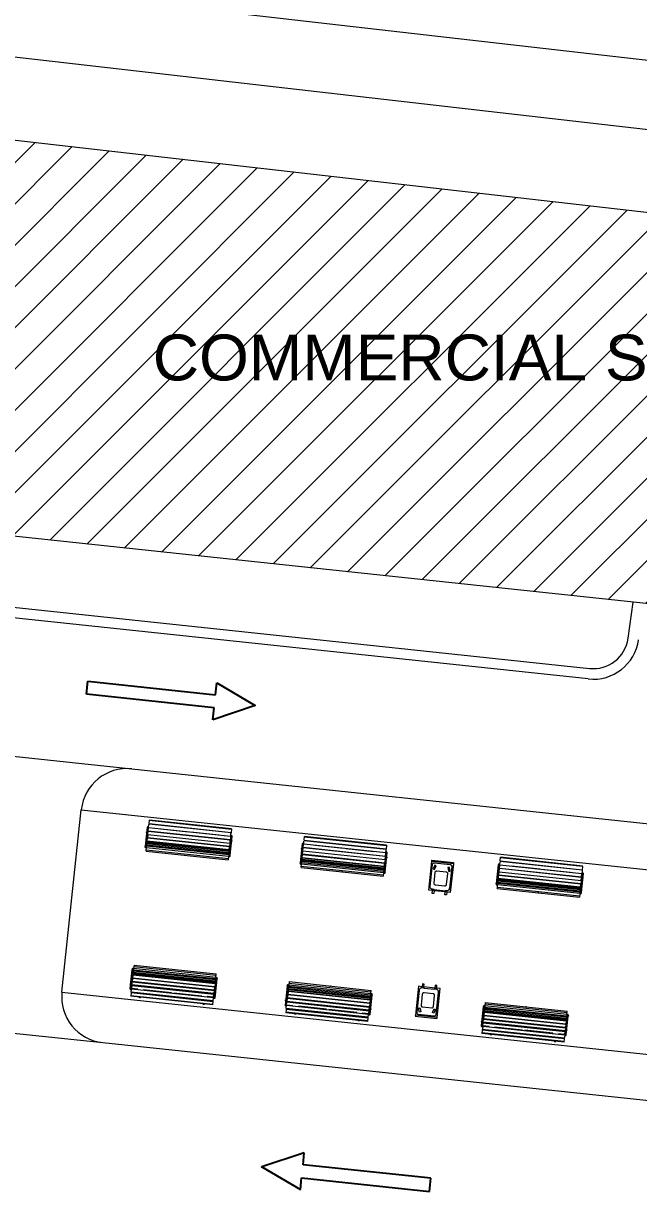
# Model space of a CAD drawing. Header units: metres. Extents: x 750 to 3116, y -341 to 1465.
# Drawn here: x 1602.45 to 1615.86, y 438.45 to 464 of the extents above; entities that cross this region are included whole.
import ezdxf

# ---------------------------------------------------------------- set-up
doc = ezdxf.new("R2010")
doc.units = ezdxf.units.M
for name, color, linetype, lineweight in [('Cycle road', 254, 'Continuous', 20), ('Door', 253, 'Continuous', 5), ('Footpath', 32, 'Continuous', 18), ('Hatch', 251, 'Continuous', 5), ('Hidden line', 251, 'Continuous', 5), ('Inverted beam', 252, 'Continuous', 5), ('street fur', 33, 'Continuous', 15), ('Vehicular Road', 253, 'Continuous', 20)]:
    doc.layers.add(name, color=color, linetype=linetype, lineweight=lineweight)
doc.layers.add('Text', color=7, linetype='Continuous')
doc.styles.get("Standard").update_dxf_attribs({"font": 'arial.ttf'})

# ---------------------------------------------------------------- blocks, each defined once
blk = doc.blocks.new('Dustbin')
at = {"layer": 'street fur'}
for p, q in [((29865500, 12208874), (29865538, 12208874)), ((29865780, 12208874), (29865817, 12208874)), ((29865817, 12208846), (29865817, 12208873)), ((29865780, 12208846), (29865817, 12208846)), ((29865482, 12208396), (29865512, 12208407)), ((29865815, 12208396), (29865846, 12208385)), ((29865425, 12208243), (29865899, 12208243))]:
    blk.add_line(p, q, dxfattribs=at)
for points in [[(29865500, 12208873), (29865500, 12208874), (29865500, 12208934), (29865538, 12208934), (29865538, 12208874), (29865538, 12208873), (29865780, 12208873), (29865780, 12208874), (29865780, 12208934), (29865817, 12208934), (29865817, 12208874), (29865817, 12208873), (29865899, 12208873), (29865899, 12208243), (29865899, 12208216), (29865425, 12208216), (29865425, 12208243), (29865425, 12208873), (29865500, 12208873), (29865500, 12208846), (29865538, 12208846)], [(29865817, 12208846), (29865825, 12208846), (29865833, 12208844), (29865840, 12208842), (29865847, 12208838), (29865853, 12208834), (29865859, 12208829), (29865864, 12208823), (29865869, 12208817), (29865872, 12208810), (29865874, 12208803), (29865876, 12208795), (29865876, 12208787), (29865876, 12208311), (29865876, 12208305), (29865875, 12208299), (29865873, 12208294), (29865871, 12208289), (29865867, 12208284), (29865864, 12208280), (29865859, 12208276), (29865855, 12208273), (29865850, 12208270), (29865844, 12208269), (29865839, 12208268), (29865833, 12208267), (29865495, 12208267), (29865489, 12208268), (29865483, 12208269), (29865477, 12208271), (29865472, 12208273), (29865467, 12208277), (29865462, 12208281), (29865458, 12208285), (29865455, 12208290), (29865452, 12208295), (29865450, 12208301), (29865449, 12208307), (29865449, 12208313), (29865449, 12208781), (29865449, 12208796), (29865449, 12208796), (29865448, 12208788), (29865449, 12208781)], [(29865449, 12208796), (29865450, 12208804), (29865453, 12208811), (29865456, 12208818), (29865461, 12208824), (29865466, 12208830), (29865472, 12208835), (29865478, 12208839), (29865485, 12208843), (29865493, 12208845), (29865500, 12208846)]]:
    blk.add_lwpolyline(points, dxfattribs=at)
for points in [[(29865538, 12208846), (29865538, 12208873), (29865780, 12208873), (29865780, 12208846)], [(29865769, 12208437), (29865765, 12208437), (29865562, 12208437), (29865558, 12208437), (29865554, 12208438), (29865550, 12208439), (29865546, 12208441), (29865543, 12208443), (29865540, 12208446), (29865537, 12208449), (29865535, 12208453), (29865533, 12208456), (29865531, 12208460), (29865531, 12208465), (29865530, 12208469), (29865530, 12208713), (29865531, 12208718), (29865531, 12208722), (29865533, 12208726), (29865535, 12208730), (29865537, 12208734), (29865540, 12208737), (29865543, 12208740), (29865547, 12208743), (29865551, 12208745), (29865555, 12208746), (29865560, 12208747), (29865564, 12208747), (29865763, 12208747), (29865768, 12208747), (29865773, 12208746), (29865777, 12208744), (29865781, 12208742), (29865785, 12208740), (29865789, 12208737), (29865792, 12208733), (29865794, 12208729), (29865796, 12208725), (29865798, 12208721), (29865799, 12208716), (29865799, 12208711), (29865799, 12208471), (29865799, 12208467), (29865798, 12208462), (29865797, 12208458), (29865795, 12208454), (29865792, 12208450), (29865789, 12208447), (29865786, 12208444), (29865782, 12208441), (29865778, 12208439), (29865774, 12208438)], [(29865507, 12208423), (29865476, 12208412), (29865482, 12208396), (29865506, 12208326), (29865537, 12208337), (29865512, 12208407)], [(29865852, 12208401), (29865821, 12208412), (29865815, 12208396), (29865790, 12208327), (29865820, 12208315), (29865846, 12208385)]]:
    blk.add_lwpolyline(points, close=True, dxfattribs=at)
blk = doc.blocks.new('arrow')
for p, q in [((0, 3687), (-403, 2800)), ((403, 2800), (0, 3687)), ((-403, 2800), (-143, 2800)), ((-143, 2800), (-143, 0)), ((143, 0), (143, 2800)), ((143, 2800), (403, 2800)), ((-143, 0), (143, 0))]:
    blk.add_line(p, q)
at = {"linetype": 'Continuous', "lineweight": 9}
for p in [(-5, 3699), (5, 3699)]:
    blk.add_line(p, (0, 3687), dxfattribs=at)

msp = doc.modelspace()

# ---------------------------------------------------------------- hatches: boundary and pattern name
at = {"layer": 'Hatch', "transparency": 33554687}
h = msp.add_hatch(dxfattribs=at)
h.set_pattern_fill('ANSI31', color=256, scale=0.2)
h.set_pattern_definition([(45, (-11491893.7876, -4445184.6138), (-0.449012806053, 0.449012806053), [])])
h.paths.add_polyline_path([(1629.315, 418.827), (1633.845, 414.678), (1630.577, 411.11), (1638.187, 404.139), (1640.084, 406.21), (1641.854, 404.589), (1643.225, 406.086), (1645.769, 403.756), (1662.268, 421.768), (1656.288, 427.246), (1654.39, 425.175), (1652.62, 426.796), (1651.249, 425.299), (1647.076, 429.122), (1640.538, 421.985), (1630.028, 431.612), (1628.13, 429.54), (1626.361, 431.161), (1624.989, 429.664), (1622.117, 432.295), (1612.311, 421.59), (1595.918, 436.606), (1576.15, 415.025), (1583.76, 408.054), (1585.658, 410.126), (1589.972, 406.174), (1597.88, 414.808), (1607.161, 406.307), (1610.43, 409.876), (1611.927, 408.505), (1613.824, 410.576), (1618.138, 406.625)])
h.paths.add_polyline_path([(1567.853, 440.609), (1551.941, 423.194), (1557.199, 418.39), (1554.724, 415.68), (1562.077, 408.962), (1575.904, 424.095), (1575.167, 424.77), (1579.726, 429.761)])
h.paths.add_polyline_path([(1567.526, 459.865), (1571.048, 456.648), (1573.489, 459.32), (1577.35, 455.792), (1579.791, 458.464), (1583.482, 455.091), (1585.924, 457.763), (1589.615, 454.39), (1593.938, 459.121), (1590.077, 462.649), (1587.635, 459.977), (1583.944, 463.35), (1581.503, 460.678), (1577.812, 464.051), (1575.37, 461.379), (1571.679, 464.752), (1568.75, 461.545), (1561.802, 467.893), (1556.419, 468.509), (1556.158, 464.553), (1556.058, 463.037), (1559.288, 460.085), (1557.487, 458.114), (1562.086, 453.911)])
h.paths.add_polyline_path([(1625.872, 458.575), (1618.575, 459.594), (1601.571, 461.537), (1600.595, 452.994), (1624.735, 450.432)])
h.paths.add_polyline_path([(1666.846, 428.346), (1658.141, 429.269), (1656.963, 427.984), (1662.944, 422.506), (1666.657, 426.56)])
h.paths.add_polyline_path([(1556.356, 467.546), (1554.091, 467.696), (1553.893, 464.702), (1556.158, 464.553)])
h.paths.add_polyline_path([(1559.797, 453.971), (1556.475, 457.006), (1554.721, 455.087), (1558.043, 452.052)])
h.paths.add_polyline_path([(1693.712, 400.277), (1690.735, 400.652), (1690.423, 398.172), (1693.399, 397.797)])
h.paths.add_polyline_path([(1689.388, 434.345), (1687.545, 436.033), (1685.518, 433.821), (1687.362, 432.132)])

# ---------------------------------------------------------------- linework, layer by layer
at = {"layer": 'Cycle road', "lineweight": 20}
msp.add_line((1614.762, 449.711), (1571.518, 454.299), dxfattribs=at)
at = {"layer": 'Cycle road'}
for p, q in [((1589.739, 452.597), (1614.786, 449.939)), ((1603.288, 442.883), (1603.71, 446.861))]:
    msp.add_line(p, q, dxfattribs=at)
at = {"layer": 'Cycle road', "linetype": 'Continuous', "lineweight": 20, "ltscale": 100}
msp.add_line((1615.63, 450.599), (1615.74, 451.387), dxfattribs=at)
at = {"layer": 'Cycle road', "lineweight": 18}
for p, q in [((1604.81, 447.75), (1631.457, 444.922)), ((1604.177, 441.783), (1630.824, 438.956))]:
    msp.add_line(p, q, dxfattribs=at)
at = {"layer": 'Cycle road', "lineweight": 20, "ltscale": 100}
for radius in [1, 0.77]:
    msp.add_arc((1614.868, 450.705), radius, 263.9431, 352.0493, dxfattribs=at)
at = {"layer": 'Cycle road'}
msp.add_arc((1604.282, 442.778), 1, 173.9431, 263.9431, dxfattribs=at)
at = {"layer": 'Door'}
msp.add_arc((1604.704, 446.755), 1, 83.9431, 173.9431, dxfattribs=at)
at = {"layer": 'Footpath'}
for p, q in [((1603.71, 446.861), (1632.346, 443.822)), ((1603.288, 442.883), (1631.924, 439.845))]:
    msp.add_line(p, q, dxfattribs=at)
at = {"layer": 'Hidden line'}
for p, q in [((1600.832, 448.172), (1604.81, 447.75)), ((1600.199, 442.205), (1604.177, 441.783))]:
    msp.add_line(p, q, dxfattribs=at)
at = {"layer": 'Inverted beam', "lineweight": 20}
msp.add_line((1624.735, 450.432), (1591.468, 453.962), dxfattribs=at)
msp.add_lwpolyline([(1600.595, 452.994), (1601.571, 461.537), (1618.575, 459.594), (1625.872, 458.575), (1624.735, 450.432)], dxfattribs=at)
at = {"layer": 'street fur'}
for p, q in [((1605.144, 446.475), (1605.101, 446.062)), ((1605.13, 446.059), (1605.174, 446.472)), ((1605.17, 446.4), (1605.176, 446.464)), ((1605.17, 446.4), (1606.959, 446.21)), ((1605.177, 446.467), (1605.176, 446.464)), ((1605.177, 446.473), (1605.184, 446.536)), ((1605.177, 446.473), (1606.967, 446.283)), ((1605.316, 446.452), (1605.177, 446.467)), ((1605.185, 446.543), (1605.184, 446.536)), ((1606.975, 446.353), (1605.185, 446.543)), ((1605.186, 446.556), (1605.187, 446.56)), ((1605.186, 446.556), (1606.976, 446.366)), ((1605.187, 446.56), (1605.194, 446.634)), ((1606.983, 446.432), (1605.193, 446.622)), ((1606.984, 446.444), (1605.194, 446.634)), ((1605.317, 446.459), (1605.316, 446.452)), ((1605.325, 446.541), (1605.324, 446.529)), ((1605.435, 446.439), (1605.436, 446.446)), ((1606.047, 446.374), (1605.435, 446.439)), ((1605.443, 446.516), (1605.445, 446.528)), ((1606.056, 446.463), (1606.055, 446.451)), ((1606.105, 446.446), (1606.106, 446.458)), ((1606.717, 446.393), (1606.716, 446.381)), ((1606.983, 446.432), (1606.977, 446.37)), ((1606.984, 446.444), (1606.983, 446.432)), ((1605.14, 446.12), (1605.142, 446.137)), ((1605.142, 446.144), (1605.144, 446.162)), ((1605.142, 446.137), (1605.142, 446.144)), ((1606.932, 445.947), (1605.142, 446.137)), ((1606.934, 445.972), (1605.144, 446.162)), ((1605.146, 446.174), (1605.145, 446.172)), ((1606.935, 445.982), (1605.145, 446.172)), ((1605.146, 446.18), (1605.152, 446.238)), ((1605.146, 446.174), (1605.146, 446.18)), ((1606.942, 446.048), (1605.152, 446.238)), ((1605.16, 446.313), (1605.153, 446.246)), ((1606.943, 446.056), (1605.153, 446.246)), ((1606.95, 446.123), (1605.16, 446.313)), ((1605.164, 446.35), (1605.161, 446.35)), ((1605.161, 446.32), (1605.162, 446.325)), ((1605.161, 446.32), (1606.951, 446.13)), ((1605.162, 446.325), (1605.168, 446.387)), ((1605.165, 446.385), (1605.168, 446.384)), ((1606.958, 446.197), (1605.168, 446.387)), ((1605.283, 446.147), (1605.285, 446.157)), ((1605.292, 446.232), (1605.292, 446.224)), ((1605.3, 446.306), (1605.3, 446.298)), ((1605.309, 446.385), (1605.307, 446.373)), ((1605.404, 446.144), (1605.403, 446.134)), ((1605.411, 446.211), (1605.412, 446.219)), ((1605.419, 446.285), (1605.42, 446.293)), ((1605.427, 446.36), (1605.428, 446.372)), ((1606.023, 446.154), (1606.023, 446.146)), ((1606.031, 446.228), (1606.03, 446.22)), ((1606.04, 446.307), (1606.038, 446.295)), ((1606.047, 446.381), (1606.047, 446.374)), ((1606.072, 446.141), (1606.073, 446.149)), ((1606.08, 446.215), (1606.081, 446.223)), ((1606.088, 446.29), (1606.089, 446.302)), ((1606.096, 446.369), (1606.097, 446.376)), ((1606.708, 446.304), (1606.096, 446.369)), ((1606.693, 446.158), (1606.692, 446.15)), ((1606.701, 446.237), (1606.7, 446.225)), ((1606.709, 446.311), (1606.708, 446.304)), ((1606.811, 446.138), (1606.812, 446.145)), ((1606.819, 446.212), (1606.82, 446.224)), ((1606.827, 446.291), (1606.828, 446.298)), ((1606.967, 446.277), (1606.827, 446.291)), ((1606.835, 446.368), (1606.837, 446.38)), ((1606.97, 446.281), (1606.926, 445.869)), ((1606.952, 446.135), (1606.951, 446.13)), ((1606.952, 446.135), (1606.957, 446.189)), ((1606.957, 446.16), (1606.954, 446.16)), ((1606.956, 445.866), (1607, 446.278)), ((1606.958, 446.195), (1606.957, 446.189)), ((1606.958, 446.197), (1606.958, 446.195)), ((1606.958, 446.195), (1606.961, 446.194)), ((1606.966, 446.274), (1606.959, 446.21)), ((1606.967, 446.277), (1606.966, 446.274)), ((1606.968, 446.287), (1606.967, 446.283)), ((1606.968, 446.287), (1606.973, 446.34)), ((1606.974, 446.346), (1606.973, 446.34)), ((1606.975, 446.353), (1606.974, 446.346)), ((1606.977, 446.37), (1606.976, 446.366)), ((1608.558, 446.115), (1608.564, 446.171)), ((1608.564, 446.171), (1608.565, 446.178)), ((1608.565, 446.185), (1608.565, 446.178)), ((1610.355, 445.995), (1608.565, 446.185)), ((1608.567, 446.202), (1608.575, 446.275)), ((1608.567, 446.197), (1608.567, 446.202)), ((1608.567, 446.197), (1610.357, 446.007)), ((1610.364, 446.073), (1608.574, 446.263)), ((1610.365, 446.085), (1608.575, 446.275)), ((1608.706, 446.182), (1608.704, 446.17)), ((1608.824, 446.157), (1608.825, 446.17)), ((1605.098, 446.056), (1605.099, 446.062)), ((1605.098, 446.056), (1605.133, 446.053)), ((1605.133, 446.059), (1605.099, 446.062)), ((1605.113, 446.031), (1605.111, 446.031)), ((1605.123, 445.957), (1605.126, 445.987)), ((1605.123, 445.957), (1606.912, 445.767)), ((1605.126, 445.987), (1605.13, 446.031)), ((1605.126, 445.987), (1606.916, 445.797)), ((1605.131, 446.037), (1605.13, 446.032)), ((1606.92, 445.842), (1605.13, 446.032)), ((1605.13, 446.031), (1605.13, 446.032)), ((1605.131, 446.037), (1605.132, 446.046)), ((1605.132, 446.046), (1605.134, 446.063)), ((1605.134, 446.063), (1605.135, 446.07)), ((1606.924, 445.873), (1605.134, 446.063)), ((1605.135, 446.07), (1605.139, 446.113)), ((1606.926, 445.898), (1605.136, 446.088)), ((1605.139, 446.113), (1605.14, 446.12)), ((1606.929, 445.923), (1605.139, 446.113)), ((1606.676, 445.999), (1606.677, 446.009)), ((1606.685, 446.084), (1606.684, 446.076)), ((1606.796, 445.997), (1606.795, 445.986)), ((1606.803, 446.063), (1606.804, 446.071)), ((1606.925, 445.88), (1606.924, 445.873)), ((1606.925, 445.88), (1606.929, 445.923)), ((1606.93, 445.93), (1606.929, 445.923)), ((1606.93, 445.93), (1606.932, 445.947)), ((1606.932, 445.954), (1606.934, 445.972)), ((1606.932, 445.954), (1606.932, 445.947)), ((1606.936, 445.984), (1606.935, 445.982)), ((1606.936, 445.99), (1606.942, 446.044)), ((1606.936, 445.99), (1606.936, 445.984)), ((1606.942, 446.048), (1606.942, 446.044)), ((1606.95, 446.118), (1606.943, 446.058)), ((1606.943, 446.058), (1606.943, 446.056)), ((1606.95, 446.123), (1606.95, 446.118)), ((1608.525, 446.116), (1608.481, 445.703)), ((1608.511, 445.7), (1608.555, 446.113)), ((1608.527, 445.821), (1608.533, 445.88)), ((1610.323, 445.69), (1608.533, 445.88)), ((1608.534, 445.89), (1608.535, 445.895)), ((1608.534, 445.89), (1608.534, 445.888)), ((1610.324, 445.698), (1608.534, 445.888)), ((1608.535, 445.895), (1608.54, 445.949)), ((1608.54, 445.949), (1608.541, 445.954)), ((1610.331, 445.764), (1608.541, 445.954)), ((1608.542, 445.966), (1608.548, 446.026)), ((1608.545, 445.991), (1608.542, 445.991)), ((1608.542, 445.962), (1608.542, 445.966)), ((1608.542, 445.962), (1610.332, 445.772)), ((1608.545, 446.026), (1608.548, 446.026)), ((1608.549, 446.029), (1608.548, 446.026)), ((1610.339, 445.839), (1608.549, 446.029)), ((1608.55, 446.041), (1608.556, 446.099)), ((1608.55, 446.041), (1610.34, 445.851)), ((1608.556, 446.099), (1608.557, 446.105)), ((1608.557, 446.108), (1608.557, 446.105)), ((1608.696, 446.093), (1608.557, 446.108)), ((1608.558, 446.115), (1610.348, 445.925)), ((1608.681, 445.947), (1608.68, 445.939)), ((1608.689, 446.026), (1608.688, 446.014)), ((1608.697, 446.1), (1608.696, 446.093)), ((1608.799, 445.927), (1608.8, 445.934)), ((1608.807, 446.001), (1608.809, 446.013)), ((1608.816, 446.08), (1608.816, 446.087)), ((1609.427, 446.016), (1608.816, 446.08)), ((1609.42, 445.949), (1609.419, 445.936)), ((1609.428, 446.022), (1609.427, 446.015)), ((1609.437, 446.105), (1609.435, 446.092)), ((1609.469, 445.931), (1609.47, 445.943)), ((1609.477, 446.01), (1609.478, 446.017)), ((1610.089, 445.945), (1609.477, 446.01)), ((1609.485, 446.087), (1609.486, 446.099)), ((1610.081, 445.878), (1610.08, 445.866)), ((1610.089, 445.952), (1610.088, 445.945)), ((1610.098, 446.034), (1610.097, 446.022)), ((1610.208, 445.933), (1610.209, 445.939)), ((1610.347, 445.918), (1610.208, 445.933)), ((1610.216, 446.009), (1610.217, 446.022)), ((1610.351, 445.923), (1610.307, 445.51)), ((1610.337, 445.507), (1610.38, 445.92)), ((1610.34, 445.856), (1610.347, 445.915)), ((1610.347, 445.918), (1610.347, 445.915)), ((1610.348, 445.928), (1610.354, 445.981)), ((1610.348, 445.928), (1610.348, 445.925)), ((1610.355, 445.995), (1610.354, 445.988)), ((1610.354, 445.988), (1610.354, 445.981)), ((1610.364, 446.073), (1610.357, 446.007)), ((1610.365, 446.085), (1610.364, 446.073)), ((1606.92, 445.841), (1606.912, 445.767)), ((1606.924, 445.873), (1606.92, 445.842)), ((1606.92, 445.842), (1606.92, 445.841)), ((1606.958, 445.865), (1606.923, 445.869)), ((1606.941, 445.861), (1606.923, 445.863)), ((1606.939, 445.837), (1606.937, 445.837)), ((1606.957, 445.859), (1606.941, 445.861)), ((1606.957, 445.859), (1606.958, 445.865)), ((1608.478, 445.698), (1608.479, 445.704)), ((1608.478, 445.698), (1608.495, 445.696)), ((1608.514, 445.7), (1608.479, 445.704)), ((1608.494, 445.672), (1608.492, 445.672)), ((1608.495, 445.696), (1608.513, 445.694)), ((1608.503, 445.598), (1608.511, 445.673)), ((1608.506, 445.629), (1610.296, 445.439)), ((1608.512, 445.678), (1608.511, 445.673)), ((1610.301, 445.483), (1608.511, 445.673)), ((1608.511, 445.673), (1608.511, 445.673)), ((1608.512, 445.687), (1608.515, 445.712)), ((1608.512, 445.678), (1608.512, 445.687)), ((1610.304, 445.515), (1608.514, 445.704)), ((1608.515, 445.712), (1608.517, 445.729)), ((1608.517, 445.729), (1608.52, 445.754)), ((1610.307, 445.539), (1608.517, 445.729)), ((1608.52, 445.761), (1608.522, 445.778)), ((1608.52, 445.754), (1608.52, 445.761)), ((1610.31, 445.565), (1608.52, 445.754)), ((1608.522, 445.778), (1608.523, 445.785)), ((1610.312, 445.588), (1608.522, 445.778)), ((1608.523, 445.785), (1608.525, 445.803)), ((1610.315, 445.613), (1608.525, 445.803)), ((1608.526, 445.815), (1608.527, 445.821)), ((1608.526, 445.815), (1608.526, 445.813)), ((1610.316, 445.623), (1608.526, 445.813)), ((1608.664, 445.788), (1608.665, 445.798)), ((1608.673, 445.873), (1608.672, 445.865)), ((1608.784, 445.786), (1608.783, 445.775)), ((1608.791, 445.852), (1608.792, 445.86)), ((1609.404, 445.795), (1609.403, 445.787)), ((1609.412, 445.869), (1609.411, 445.862)), ((1609.453, 445.782), (1609.454, 445.79)), ((1609.461, 445.856), (1609.461, 445.864)), ((1610.056, 445.64), (1610.057, 445.651)), ((1610.065, 445.725), (1610.064, 445.717)), ((1610.073, 445.799), (1610.072, 445.792)), ((1610.177, 445.638), (1610.175, 445.628)), ((1610.184, 445.704), (1610.184, 445.712)), ((1610.192, 445.779), (1610.192, 445.787)), ((1610.199, 445.854), (1610.201, 445.866)), ((1610.317, 445.631), (1610.316, 445.623)), ((1610.317, 445.631), (1610.322, 445.685)), ((1610.323, 445.69), (1610.322, 445.685)), ((1610.331, 445.764), (1610.324, 445.7)), ((1610.324, 445.7), (1610.324, 445.698)), ((1610.332, 445.776), (1610.338, 445.836)), ((1610.332, 445.776), (1610.332, 445.772)), ((1610.338, 445.801), (1610.335, 445.801)), ((1610.339, 445.839), (1610.338, 445.836)), ((1610.338, 445.836), (1610.341, 445.836)), ((1610.34, 445.856), (1610.34, 445.851)), ((1612.8, 445.662), (1612.756, 445.25)), ((1612.786, 445.247), (1612.83, 445.659)), ((1612.825, 445.587), (1612.832, 445.652)), ((1612.833, 445.654), (1612.832, 445.652)), ((1612.833, 445.661), (1612.84, 445.724)), ((1612.833, 445.661), (1614.623, 445.471)), ((1612.972, 445.639), (1612.833, 445.654)), ((1612.841, 445.731), (1612.84, 445.724)), ((1614.631, 445.541), (1612.841, 445.731)), ((1612.842, 445.743), (1612.843, 445.748)), ((1612.842, 445.743), (1614.632, 445.553)), ((1612.843, 445.748), (1612.85, 445.822)), ((1614.639, 445.619), (1612.849, 445.809)), ((1614.64, 445.632), (1612.85, 445.822)), ((1612.973, 445.646), (1612.972, 445.639)), ((1612.981, 445.729), (1612.98, 445.716)), ((1613.091, 445.627), (1613.092, 445.634)), ((1613.703, 445.562), (1613.091, 445.627)), ((1613.099, 445.703), (1613.101, 445.716)), ((1613.712, 445.651), (1613.711, 445.639)), ((1613.761, 445.633), (1613.762, 445.646)), ((1614.64, 445.632), (1614.639, 445.619)), ((1608.503, 445.598), (1610.293, 445.408)), ((1610.301, 445.483), (1610.293, 445.408)), ((1610.302, 445.497), (1610.301, 445.488)), ((1610.301, 445.488), (1610.301, 445.483)), ((1610.302, 445.497), (1610.304, 445.515)), ((1610.321, 445.503), (1610.303, 445.504)), ((1610.31, 445.565), (1610.304, 445.515)), ((1610.339, 445.507), (1610.304, 445.51)), ((1610.31, 445.571), (1610.312, 445.588)), ((1610.31, 445.571), (1610.31, 445.565)), ((1610.313, 445.596), (1610.312, 445.588)), ((1610.313, 445.596), (1610.315, 445.613)), ((1610.319, 445.479), (1610.318, 445.479)), ((1610.338, 445.501), (1610.321, 445.503)), ((1610.338, 445.501), (1610.339, 445.507)), ((1612.802, 445.367), (1612.808, 445.426)), ((1612.802, 445.361), (1612.802, 445.367)), ((1614.598, 445.236), (1612.808, 445.426)), ((1612.809, 445.436), (1612.81, 445.442)), ((1612.809, 445.436), (1612.809, 445.434)), ((1614.599, 445.244), (1612.809, 445.434)), ((1612.81, 445.442), (1612.816, 445.496)), ((1614.606, 445.31), (1612.816, 445.5)), ((1612.816, 445.496), (1612.816, 445.5)), ((1612.82, 445.537), (1612.817, 445.538)), ((1612.817, 445.508), (1612.818, 445.513)), ((1612.817, 445.508), (1614.607, 445.318)), ((1612.818, 445.513), (1612.824, 445.572)), ((1612.821, 445.572), (1612.824, 445.572)), ((1612.824, 445.575), (1612.824, 445.572)), ((1614.614, 445.385), (1612.824, 445.575)), ((1612.825, 445.587), (1614.615, 445.397)), ((1612.948, 445.419), (1612.948, 445.411)), ((1612.956, 445.493), (1612.955, 445.486)), ((1612.965, 445.572), (1612.963, 445.56)), ((1613.067, 445.399), (1613.068, 445.406)), ((1613.075, 445.473), (1613.076, 445.481)), ((1613.083, 445.548), (1613.084, 445.56)), ((1613.687, 445.416), (1613.686, 445.408)), ((1613.696, 445.495), (1613.694, 445.483)), ((1613.703, 445.569), (1613.703, 445.562)), ((1613.736, 445.403), (1613.737, 445.41)), ((1613.744, 445.477), (1613.745, 445.49)), ((1613.752, 445.556), (1613.753, 445.563)), ((1614.364, 445.492), (1613.752, 445.557)), ((1614.357, 445.425), (1614.356, 445.413)), ((1614.365, 445.498), (1614.364, 445.492)), ((1614.373, 445.581), (1614.372, 445.568)), ((1614.475, 445.4), (1614.476, 445.412)), ((1614.483, 445.479), (1614.484, 445.486)), ((1614.623, 445.464), (1614.483, 445.479)), ((1614.491, 445.556), (1614.493, 445.568)), ((1614.626, 445.469), (1614.582, 445.056)), ((1614.607, 445.323), (1614.613, 445.377)), ((1614.612, 445.053), (1614.656, 445.466)), ((1614.614, 445.382), (1614.613, 445.377)), ((1614.614, 445.385), (1614.614, 445.382)), ((1614.614, 445.382), (1614.617, 445.382)), ((1614.616, 445.402), (1614.615, 445.397)), ((1614.616, 445.402), (1614.622, 445.456)), ((1614.623, 445.464), (1614.622, 445.456)), ((1614.629, 445.527), (1614.623, 445.471)), ((1614.63, 445.534), (1614.629, 445.527)), ((1614.631, 445.541), (1614.63, 445.534)), ((1614.639, 445.619), (1614.632, 445.553)), ((1612.771, 445.248), (1612.754, 445.25)), ((1612.754, 445.244), (1612.754, 445.25)), ((1612.754, 445.244), (1612.771, 445.242)), ((1612.769, 445.218), (1612.767, 445.218)), ((1612.771, 445.248), (1612.789, 445.246)), ((1612.771, 445.242), (1612.789, 445.24)), ((1612.778, 445.144), (1612.782, 445.175)), ((1612.778, 445.144), (1614.568, 444.955)), ((1612.782, 445.175), (1612.786, 445.219)), ((1612.782, 445.175), (1614.572, 444.985)), ((1612.787, 445.225), (1612.786, 445.22)), ((1614.576, 445.03), (1612.786, 445.22)), ((1612.786, 445.219), (1612.786, 445.22)), ((1612.787, 445.225), (1612.788, 445.233)), ((1612.788, 445.233), (1612.795, 445.301)), ((1614.58, 445.061), (1612.79, 445.251)), ((1614.582, 445.085), (1612.792, 445.275)), ((1612.795, 445.301), (1612.796, 445.307)), ((1614.585, 445.111), (1612.795, 445.301)), ((1612.796, 445.307), (1612.798, 445.325)), ((1612.798, 445.332), (1612.8, 445.349)), ((1612.798, 445.325), (1612.798, 445.332)), ((1614.588, 445.135), (1612.798, 445.325)), ((1614.59, 445.159), (1612.8, 445.349)), ((1612.802, 445.361), (1612.801, 445.36)), ((1614.591, 445.17), (1612.801, 445.36)), ((1612.939, 445.334), (1612.941, 445.345)), ((1613.06, 445.332), (1613.059, 445.322)), ((1613.679, 445.342), (1613.678, 445.334)), ((1613.728, 445.328), (1613.729, 445.336)), ((1614.332, 445.187), (1614.333, 445.197)), ((1614.341, 445.271), (1614.34, 445.263)), ((1614.348, 445.346), (1614.348, 445.338)), ((1614.452, 445.184), (1614.451, 445.174)), ((1614.459, 445.251), (1614.46, 445.259)), ((1614.467, 445.325), (1614.468, 445.333)), ((1614.58, 445.068), (1614.585, 445.111)), ((1614.588, 445.135), (1614.585, 445.111)), ((1614.588, 445.142), (1614.59, 445.159)), ((1614.588, 445.142), (1614.588, 445.135)), ((1614.592, 445.177), (1614.591, 445.172)), ((1614.591, 445.172), (1614.591, 445.17)), ((1614.592, 445.177), (1614.598, 445.231)), ((1614.598, 445.236), (1614.598, 445.231)), ((1614.606, 445.306), (1614.599, 445.246)), ((1614.599, 445.246), (1614.599, 445.244)), ((1614.606, 445.31), (1614.606, 445.306)), ((1614.607, 445.323), (1614.607, 445.318)), ((1614.613, 445.347), (1614.61, 445.348)), ((1614.576, 445.029), (1614.568, 444.955)), ((1614.577, 445.035), (1614.576, 445.029)), ((1614.58, 445.061), (1614.577, 445.035)), ((1614.614, 445.053), (1614.579, 445.057)), ((1614.613, 445.047), (1614.579, 445.051)), ((1614.58, 445.068), (1614.58, 445.061)), ((1614.595, 445.025), (1614.593, 445.025)), ((1614.613, 445.047), (1614.614, 445.053)), ((1604.815, 443.372), (1604.771, 442.96)), ((1604.801, 442.957), (1604.845, 443.369)), ((1604.814, 443.379), (1604.813, 443.373)), ((1604.848, 443.369), (1604.813, 443.373)), ((1604.814, 443.379), (1604.849, 443.375)), ((1604.834, 443.401), (1604.832, 443.401)), ((1604.844, 443.332), (1604.842, 443.314)), ((1604.845, 443.34), (1604.844, 443.332)), ((1604.851, 443.396), (1604.845, 443.34)), ((1606.635, 443.15), (1604.845, 443.34)), ((1606.637, 443.175), (1604.847, 443.364)), ((1604.859, 443.471), (1604.851, 443.396)), ((1606.641, 443.206), (1604.851, 443.396)), ((1604.851, 443.396), (1604.851, 443.396)), ((1604.856, 443.44), (1606.645, 443.25)), ((1604.859, 443.471), (1606.649, 443.281)), ((1604.813, 443.04), (1604.82, 443.107)), ((1604.817, 443.078), (1604.814, 443.078)), ((1604.82, 443.107), (1606.61, 442.917)), ((1604.827, 443.174), (1604.821, 443.12)), ((1604.821, 443.12), (1604.821, 443.115)), ((1606.611, 442.925), (1604.821, 443.115)), ((1604.828, 443.179), (1604.827, 443.174)), ((1604.828, 443.179), (1604.828, 443.181)), ((1606.618, 442.991), (1604.828, 443.181)), ((1604.835, 443.248), (1604.829, 443.189)), ((1606.619, 442.999), (1604.829, 443.189)), ((1604.836, 443.254), (1604.835, 443.248)), ((1604.836, 443.254), (1604.836, 443.256)), ((1606.626, 443.066), (1604.836, 443.256)), ((1604.839, 443.283), (1604.837, 443.266)), ((1606.627, 443.076), (1604.837, 443.266)), ((1604.84, 443.291), (1604.839, 443.283)), ((1604.841, 443.308), (1604.84, 443.291)), ((1606.63, 443.101), (1604.84, 443.291)), ((1604.842, 443.314), (1604.841, 443.308)), ((1606.632, 443.125), (1604.842, 443.314)), ((1604.959, 443.092), (1604.96, 443.1)), ((1604.967, 443.167), (1604.968, 443.174)), ((1604.976, 443.251), (1604.975, 443.241)), ((1605.08, 443.087), (1605.079, 443.08)), ((1605.087, 443.162), (1605.087, 443.154)), ((1605.094, 443.228), (1605.096, 443.239)), ((1605.698, 443.089), (1605.699, 443.097)), ((1605.749, 443.092), (1605.748, 443.084)), ((1606.368, 443.104), (1606.367, 443.093)), ((1606.487, 443.081), (1606.488, 443.091)), ((1606.641, 443.178), (1606.597, 442.766)), ((1606.627, 442.762), (1606.671, 443.175)), ((1606.632, 443.125), (1606.627, 443.076)), ((1606.634, 443.142), (1606.632, 443.125)), ((1606.634, 443.142), (1606.637, 443.167)), ((1606.641, 443.206), (1606.637, 443.175)), ((1606.637, 443.167), (1606.637, 443.175)), ((1606.673, 443.181), (1606.638, 443.185)), ((1606.673, 443.175), (1606.638, 443.179)), ((1606.641, 443.206), (1606.649, 443.281)), ((1606.641, 443.206), (1606.641, 443.206)), ((1606.66, 443.207), (1606.658, 443.207)), ((1606.673, 443.181), (1606.673, 443.175)), ((1608.239, 443.112), (1608.231, 443.038)), ((1608.236, 443.082), (1610.026, 442.892)), ((1608.239, 443.112), (1610.029, 442.922)), ((1604.795, 442.867), (1604.787, 442.794)), ((1604.795, 442.872), (1606.585, 442.682)), ((1604.795, 442.872), (1604.795, 442.867)), ((1604.797, 442.884), (1604.804, 442.951)), ((1606.586, 442.694), (1604.797, 442.884)), ((1604.804, 442.954), (1606.594, 442.764)), ((1604.804, 442.954), (1604.804, 442.951)), ((1604.806, 442.969), (1604.805, 442.964)), ((1604.805, 442.961), (1604.805, 442.964)), ((1604.944, 442.946), (1604.805, 442.961)), ((1604.812, 443.028), (1604.806, 442.969)), ((1604.81, 443.044), (1604.813, 443.043)), ((1604.812, 443.028), (1606.602, 442.838)), ((1606.603, 442.85), (1604.813, 443.04)), ((1604.934, 442.857), (1604.936, 442.87)), ((1604.943, 442.94), (1604.944, 442.946)), ((1604.951, 443.013), (1604.952, 443.025)), ((1605.055, 442.857), (1605.054, 442.845)), ((1605.063, 442.934), (1605.062, 442.927)), ((1605.675, 442.869), (1605.063, 442.934)), ((1605.072, 443.013), (1605.07, 443.001)), ((1605.674, 442.862), (1605.675, 442.869)), ((1605.682, 442.936), (1605.683, 442.948)), ((1605.69, 443.015), (1605.691, 443.023)), ((1605.725, 442.864), (1605.724, 442.857)), ((1606.336, 442.798), (1605.724, 442.863)), ((1605.733, 442.943), (1605.732, 442.93)), ((1605.741, 443.017), (1605.74, 443.01)), ((1606.343, 442.865), (1606.344, 442.878)), ((1606.352, 442.945), (1606.352, 442.952)), ((1606.359, 443.019), (1606.36, 443.027)), ((1606.464, 442.865), (1606.462, 442.853)), ((1606.472, 442.94), (1606.471, 442.932)), ((1606.48, 443.014), (1606.479, 443.006)), ((1606.595, 442.774), (1606.602, 442.838)), ((1606.603, 442.85), (1606.61, 442.917)), ((1606.603, 442.853), (1606.606, 442.853)), ((1606.61, 442.887), (1606.607, 442.888)), ((1606.611, 442.925), (1606.618, 442.989)), ((1606.618, 442.989), (1606.618, 442.991)), ((1606.626, 443.066), (1606.619, 443.004)), ((1606.619, 442.999), (1606.619, 443.004)), ((1608.196, 443.014), (1608.152, 442.601)), ((1608.182, 442.598), (1608.225, 443.011)), ((1608.194, 443.02), (1608.229, 443.016)), ((1608.194, 443.02), (1608.194, 443.014)), ((1608.228, 443.01), (1608.194, 443.014)), ((1608.209, 442.823), (1608.201, 442.756)), ((1608.21, 442.835), (1608.209, 442.831)), ((1609.999, 442.641), (1608.209, 442.831)), ((1609.998, 442.633), (1608.209, 442.823)), ((1608.216, 442.895), (1608.21, 442.835)), ((1608.215, 443.042), (1608.213, 443.042)), ((1608.216, 442.895), (1608.216, 442.897)), ((1610.006, 442.707), (1608.216, 442.897)), ((1608.222, 442.949), (1608.218, 442.907)), ((1610.007, 442.717), (1608.218, 442.907)), ((1610.01, 442.742), (1608.22, 442.932)), ((1608.223, 442.956), (1608.222, 442.949)), ((1608.231, 443.037), (1608.223, 442.956)), ((1610.013, 442.766), (1608.223, 442.956)), ((1610.015, 442.791), (1608.225, 442.981)), ((1610.018, 442.816), (1608.228, 443.006)), ((1608.231, 443.038), (1608.231, 443.037)), ((1610.021, 442.847), (1608.231, 443.037)), ((1608.348, 442.808), (1608.349, 442.816)), ((1608.357, 442.893), (1608.356, 442.882)), ((1608.475, 442.87), (1608.476, 442.88)), ((1610.021, 442.82), (1609.978, 442.407)), ((1610.007, 442.404), (1610.051, 442.816)), ((1610.017, 442.809), (1610.018, 442.816)), ((1610.021, 442.842), (1610.018, 442.816)), ((1610.053, 442.816), (1610.018, 442.82)), ((1610.054, 442.822), (1610.019, 442.826)), ((1610.021, 442.848), (1610.029, 442.922)), ((1610.021, 442.847), (1610.021, 442.848)), ((1610.021, 442.842), (1610.021, 442.847)), ((1610.04, 442.848), (1610.039, 442.848)), ((1610.054, 442.822), (1610.053, 442.816)), ((1606.577, 442.604), (1604.787, 442.794)), ((1606.578, 442.616), (1604.788, 442.806)), ((1605.665, 442.78), (1605.667, 442.792)), ((1605.716, 442.787), (1605.715, 442.774)), ((1606.327, 442.709), (1606.328, 442.722)), ((1606.335, 442.792), (1606.336, 442.799)), ((1606.447, 442.709), (1606.446, 442.697)), ((1606.455, 442.786), (1606.455, 442.779)), ((1606.595, 442.771), (1606.455, 442.786)), ((1606.577, 442.604), (1606.578, 442.616)), ((1606.578, 442.616), (1606.585, 442.677)), ((1606.585, 442.677), (1606.585, 442.682)), ((1606.586, 442.694), (1606.594, 442.761)), ((1606.594, 442.761), (1606.594, 442.764)), ((1606.595, 442.771), (1606.595, 442.774)), ((1608.177, 442.526), (1608.184, 442.596)), ((1608.184, 442.596), (1609.974, 442.406)), ((1608.185, 442.602), (1608.192, 442.669)), ((1608.324, 442.588), (1608.185, 442.602)), ((1608.191, 442.685), (1608.194, 442.685)), ((1608.192, 442.669), (1609.982, 442.479)), ((1608.2, 442.744), (1608.194, 442.69)), ((1608.194, 442.69), (1608.194, 442.684)), ((1608.194, 442.682), (1608.194, 442.684)), ((1609.983, 442.492), (1608.194, 442.682)), ((1608.198, 442.719), (1608.195, 442.72)), ((1608.201, 442.749), (1608.2, 442.744)), ((1609.991, 442.566), (1608.201, 442.756)), ((1608.201, 442.749), (1609.991, 442.559)), ((1608.324, 442.581), (1608.324, 442.588)), ((1608.331, 442.655), (1608.333, 442.667)), ((1608.34, 442.734), (1608.341, 442.741)), ((1608.444, 442.575), (1608.443, 442.568)), ((1609.055, 442.51), (1608.444, 442.575)), ((1608.452, 442.654), (1608.451, 442.642)), ((1608.46, 442.729), (1608.459, 442.721)), ((1608.468, 442.803), (1608.467, 442.795)), ((1609.062, 442.577), (1609.064, 442.589)), ((1609.071, 442.656), (1609.072, 442.664)), ((1609.079, 442.73), (1609.079, 442.738)), ((1609.113, 442.584), (1609.112, 442.572)), ((1609.121, 442.659), (1609.12, 442.651)), ((1609.129, 442.733), (1609.128, 442.725)), ((1609.732, 442.586), (1609.733, 442.594)), ((1609.74, 442.66), (1609.741, 442.668)), ((1609.749, 442.745), (1609.748, 442.735)), ((1609.852, 442.581), (1609.851, 442.573)), ((1609.86, 442.655), (1609.859, 442.647)), ((1609.867, 442.722), (1609.868, 442.732)), ((1609.984, 442.494), (1609.991, 442.559)), ((1609.991, 442.566), (1609.992, 442.571)), ((1609.998, 442.633), (1609.992, 442.571)), ((1609.999, 442.641), (1610, 442.645)), ((1610.006, 442.705), (1610, 442.645)), ((1610.006, 442.705), (1610.006, 442.707)), ((1610.009, 442.735), (1610.007, 442.717)), ((1610.009, 442.735), (1610.01, 442.742)), ((1610.017, 442.809), (1610.01, 442.742)), ((1612.471, 442.56), (1612.427, 442.147)), ((1612.457, 442.144), (1612.501, 442.557)), ((1612.47, 442.566), (1612.469, 442.56)), ((1612.504, 442.557), (1612.469, 442.56)), ((1612.47, 442.566), (1612.505, 442.563)), ((1612.49, 442.588), (1612.488, 442.588)), ((1612.506, 442.578), (1612.498, 442.502)), ((1612.506, 442.578), (1612.507, 442.583)), ((1612.515, 442.658), (1612.507, 442.584)), ((1612.507, 442.584), (1612.507, 442.583)), ((1614.297, 442.393), (1612.507, 442.583)), ((1612.511, 442.628), (1614.301, 442.438)), ((1612.515, 442.658), (1614.305, 442.468)), ((1608.175, 442.508), (1608.167, 442.435)), ((1609.957, 442.245), (1608.167, 442.435)), ((1609.959, 442.257), (1608.169, 442.447)), ((1608.176, 442.513), (1608.175, 442.508)), ((1608.176, 442.513), (1609.966, 442.323)), ((1609.967, 442.336), (1608.177, 442.526)), ((1608.315, 442.498), (1608.316, 442.511)), ((1608.436, 442.498), (1608.434, 442.486)), ((1609.046, 442.421), (1609.047, 442.433)), ((1609.055, 442.503), (1609.055, 442.51)), ((1609.097, 442.428), (1609.096, 442.416)), ((1609.105, 442.505), (1609.104, 442.498)), ((1609.717, 442.44), (1609.105, 442.505)), ((1609.707, 442.351), (1609.708, 442.363)), ((1609.716, 442.433), (1609.717, 442.44)), ((1609.724, 442.507), (1609.725, 442.519)), ((1609.828, 442.35), (1609.826, 442.338)), ((1609.836, 442.427), (1609.835, 442.42)), ((1609.975, 442.412), (1609.836, 442.427)), ((1609.844, 442.506), (1609.843, 442.494)), ((1609.957, 442.245), (1609.966, 442.323)), ((1609.967, 442.336), (1609.974, 442.406)), ((1609.975, 442.415), (1609.982, 442.479)), ((1609.975, 442.412), (1609.975, 442.415)), ((1609.983, 442.492), (1609.984, 442.494)), ((1609.984, 442.494), (1609.987, 442.494)), ((1609.99, 442.529), (1609.987, 442.529)), ((1612.484, 442.367), (1612.477, 442.302)), ((1614.267, 442.113), (1612.477, 442.302)), ((1612.484, 442.367), (1612.484, 442.369)), ((1614.274, 442.179), (1612.484, 442.369)), ((1612.491, 442.436), (1612.485, 442.382)), ((1612.485, 442.382), (1612.485, 442.377)), ((1614.275, 442.187), (1612.485, 442.377)), ((1612.492, 442.441), (1612.491, 442.436)), ((1612.492, 442.441), (1612.492, 442.443)), ((1614.282, 442.253), (1612.492, 442.443)), ((1612.495, 442.471), (1612.493, 442.454)), ((1614.283, 442.264), (1612.493, 442.454)), ((1612.496, 442.478), (1612.495, 442.471)), ((1612.497, 442.496), (1612.496, 442.478)), ((1614.286, 442.288), (1612.496, 442.478)), ((1612.498, 442.502), (1612.497, 442.496)), ((1614.288, 442.312), (1612.498, 442.502)), ((1614.291, 442.338), (1612.501, 442.528)), ((1614.293, 442.362), (1612.503, 442.552)), ((1612.623, 442.354), (1612.624, 442.362)), ((1612.632, 442.439), (1612.631, 442.429)), ((1612.743, 442.349), (1612.743, 442.342)), ((1612.75, 442.416), (1612.752, 442.426)), ((1614.297, 442.366), (1614.253, 441.953)), ((1614.283, 441.95), (1614.327, 442.363)), ((1614.297, 442.393), (1614.286, 442.288)), ((1614.329, 442.369), (1614.294, 442.372)), ((1614.329, 442.363), (1614.294, 442.366)), ((1614.297, 442.394), (1614.305, 442.468)), ((1614.297, 442.393), (1614.297, 442.394)), ((1614.316, 442.394), (1614.314, 442.394)), ((1614.329, 442.369), (1614.329, 442.363)), ((1612.451, 442.055), (1612.443, 441.981)), ((1612.451, 442.06), (1614.241, 441.87)), ((1612.451, 442.06), (1612.451, 442.055)), ((1612.452, 442.072), (1612.453, 442.079)), ((1614.242, 441.882), (1612.452, 442.072)), ((1612.46, 442.138), (1612.453, 442.079)), ((1612.46, 442.142), (1614.25, 441.952)), ((1612.46, 442.142), (1612.46, 442.138)), ((1612.461, 442.149), (1612.467, 442.211)), ((1612.6, 442.134), (1612.461, 442.149)), ((1612.466, 442.231), (1612.469, 442.231)), ((1612.468, 442.216), (1612.467, 442.211)), ((1612.468, 442.216), (1614.258, 442.026)), ((1612.469, 442.228), (1612.476, 442.29)), ((1614.259, 442.038), (1612.469, 442.228)), ((1612.473, 442.266), (1612.47, 442.266)), ((1612.476, 442.295), (1614.266, 442.105)), ((1612.476, 442.295), (1612.476, 442.29)), ((1612.59, 442.045), (1612.592, 442.057)), ((1612.599, 442.127), (1612.6, 442.134)), ((1612.607, 442.201), (1612.608, 442.213)), ((1612.615, 442.28), (1612.616, 442.288)), ((1612.711, 442.045), (1612.71, 442.032)), ((1612.719, 442.121), (1612.718, 442.114)), ((1613.331, 442.056), (1612.719, 442.121)), ((1612.728, 442.2), (1612.726, 442.188)), ((1612.735, 442.275), (1612.735, 442.267)), ((1613.33, 442.05), (1613.331, 442.057)), ((1613.338, 442.123), (1613.339, 442.136)), ((1613.346, 442.203), (1613.347, 442.21)), ((1613.354, 442.277), (1613.355, 442.285)), ((1613.38, 442.051), (1613.38, 442.044)), ((1613.992, 441.986), (1613.38, 442.051)), ((1613.389, 442.13), (1613.388, 442.118)), ((1613.397, 442.205), (1613.396, 442.197)), ((1613.405, 442.279), (1613.404, 442.271)), ((1613.999, 442.053), (1614, 442.065)), ((1614.008, 442.132), (1614.008, 442.14)), ((1614.015, 442.206), (1614.016, 442.214)), ((1614.024, 442.291), (1614.023, 442.281)), ((1614.12, 442.053), (1614.118, 442.04)), ((1614.128, 442.127), (1614.127, 442.12)), ((1614.136, 442.202), (1614.135, 442.194)), ((1614.143, 442.268), (1614.144, 442.279)), ((1614.259, 442.041), (1614.26, 442.046)), ((1614.266, 442.105), (1614.26, 442.046)), ((1614.266, 442.075), (1614.263, 442.075)), ((1614.273, 442.171), (1614.267, 442.117)), ((1614.267, 442.113), (1614.267, 442.117)), ((1614.273, 442.171), (1614.274, 442.179)), ((1614.282, 442.251), (1614.275, 442.192)), ((1614.275, 442.187), (1614.275, 442.192)), ((1614.282, 442.251), (1614.282, 442.253)), ((1614.285, 442.281), (1614.283, 442.264)), ((1614.285, 442.281), (1614.286, 442.288)), ((1614.233, 441.791), (1612.443, 441.981)), ((1614.234, 441.804), (1612.444, 441.993)), ((1613.321, 441.967), (1613.323, 441.98)), ((1613.372, 441.974), (1613.371, 441.962)), ((1613.983, 441.897), (1613.984, 441.909)), ((1613.991, 441.979), (1613.992, 441.986)), ((1614.103, 441.897), (1614.102, 441.884)), ((1614.111, 441.974), (1614.111, 441.967)), ((1614.251, 441.959), (1614.111, 441.973)), ((1614.233, 441.791), (1614.241, 441.865)), ((1614.241, 441.865), (1614.241, 441.87)), ((1614.242, 441.882), (1614.243, 441.889)), ((1614.243, 441.889), (1614.244, 441.896)), ((1614.25, 441.952), (1614.244, 441.896)), ((1614.251, 441.961), (1614.258, 442.026)), ((1614.251, 441.959), (1614.251, 441.961)), ((1614.259, 442.038), (1614.259, 442.041)), ((1614.259, 442.041), (1614.262, 442.04))]:
    msp.add_line(p, q, dxfattribs=at)
for points in [[(1605.375, 446.615), (1605.376, 446.615), (1605.382, 446.616), (1605.388, 446.616), (1605.394, 446.616)], [(1605.394, 446.616), (1605.399, 446.615), (1605.405, 446.614), (1605.411, 446.611), (1605.412, 446.611)], [(1606.766, 446.467), (1606.768, 446.468), (1606.774, 446.469), (1606.78, 446.469), (1606.786, 446.468)], [(1606.786, 446.468), (1606.791, 446.468), (1606.797, 446.466), (1606.803, 446.464), (1606.805, 446.463)], [(1608.755, 446.256), (1608.757, 446.256), (1608.762, 446.257), (1608.768, 446.257), (1608.774, 446.257)], [(1608.774, 446.257), (1608.78, 446.256), (1608.785, 446.255), (1608.791, 446.253), (1608.792, 446.252)], [(1610.147, 446.109), (1610.149, 446.109), (1610.155, 446.11), (1610.161, 446.11), (1610.166, 446.11)], [(1610.166, 446.11), (1610.172, 446.109), (1610.178, 446.107), (1610.183, 446.105), (1610.185, 446.104)], [(1613.031, 445.803), (1613.032, 445.803), (1613.038, 445.804), (1613.044, 445.804), (1613.05, 445.803)], [(1613.05, 445.803), (1613.055, 445.803), (1613.061, 445.801), (1613.066, 445.799), (1613.068, 445.799)], [(1614.422, 445.655), (1614.424, 445.655), (1614.43, 445.656), (1614.436, 445.656), (1614.442, 445.656)], [(1614.442, 445.656), (1614.447, 445.655), (1614.453, 445.654), (1614.459, 445.652), (1614.461, 445.651)], [(1604.967, 442.774), (1604.969, 442.774), (1604.974, 442.772), (1604.98, 442.77), (1604.985, 442.77)], [(1604.985, 442.77), (1604.991, 442.769), (1604.997, 442.769), (1605.003, 442.77), (1605.004, 442.77)], [(1606.359, 442.627), (1606.361, 442.626), (1606.366, 442.624), (1606.372, 442.622), (1606.378, 442.622)], [(1606.378, 442.622), (1606.383, 442.621), (1606.389, 442.621), (1606.395, 442.622), (1606.397, 442.623)], [(1608.348, 442.416), (1608.349, 442.415), (1608.355, 442.413), (1608.36, 442.412), (1608.366, 442.411)], [(1608.366, 442.411), (1608.372, 442.411), (1608.378, 442.411), (1608.383, 442.412), (1608.385, 442.412)], [(1609.739, 442.268), (1609.741, 442.267), (1609.747, 442.265), (1609.752, 442.264), (1609.758, 442.263)], [(1609.758, 442.263), (1609.764, 442.262), (1609.77, 442.263), (1609.776, 442.264), (1609.778, 442.264)], [(1612.623, 441.962), (1612.624, 441.962), (1612.63, 441.96), (1612.636, 441.958), (1612.641, 441.957)], [(1612.641, 441.957), (1612.647, 441.957), (1612.653, 441.957), (1612.659, 441.958), (1612.66, 441.958)], [(1614.015, 441.814), (1614.017, 441.814), (1614.022, 441.811), (1614.028, 441.81), (1614.034, 441.809)], [(1614.034, 441.809), (1614.039, 441.809), (1614.045, 441.809), (1614.051, 441.81), (1614.053, 441.81)]]:
    msp.add_lwpolyline(points, dxfattribs=at)
for centre, start, end in [((1605.159, 446.473), 353.9431, 173.9431), ((1606.985, 446.28), 353.9431, 173.9431), ((1605.113, 446.046), 136.9625, 263.9431), ((1605.115, 446.046), 263.9431, 30.9238), ((1608.54, 446.115), 353.9431, 173.9431), ((1610.366, 445.921), 353.9431, 173.9431), ((1606.939, 445.852), 136.9625, 263.9431), ((1606.94, 445.852), 263.9431, 30.9238), ((1608.494, 445.687), 136.9625, 263.9431), ((1608.495, 445.687), 263.9431, 30.9238), ((1612.815, 445.661), 353.9431, 173.9431), ((1610.319, 445.494), 136.9625, 263.9431), ((1610.321, 445.493), 263.9431, 30.9238), ((1614.641, 445.468), 353.9431, 173.9431), ((1612.769, 445.233), 136.9625, 263.9431), ((1612.771, 445.233), 263.9431, 30.9238), ((1614.595, 445.04), 136.9625, 263.9431), ((1614.596, 445.04), 263.9431, 30.9238), ((1604.831, 443.386), 83.9431, 210.9238), ((1604.832, 443.386), 316.9625, 83.9431), ((1606.657, 443.192), 83.9431, 210.9238), ((1606.658, 443.192), 316.9625, 83.9431), ((1604.786, 442.958), 173.9431, 353.9431), ((1608.211, 443.027), 83.9431, 210.9238), ((1608.213, 443.027), 316.9625, 83.9431), ((1610.037, 442.833), 83.9431, 210.9238), ((1610.039, 442.833), 316.9625, 83.9431), ((1606.612, 442.764), 173.9431, 353.9431), ((1608.167, 442.599), 173.9431, 353.9431), ((1612.487, 442.573), 83.9431, 210.9238), ((1612.488, 442.573), 316.9625, 83.9431), ((1609.992, 442.405), 173.9431, 353.9431), ((1614.312, 442.379), 83.9431, 210.9238), ((1614.314, 442.379), 316.9625, 83.9431), ((1612.442, 442.146), 173.9431, 353.9431), ((1614.268, 441.952), 173.9431, 353.9431)]:
    msp.add_arc(centre, 0.015, start, end, dxfattribs=at)
at = {"layer": 'street fur', "extrusion": (0, 0, -1)}
for centre, start, end in [((-1605.148, 446.369), 335.0542, 37.0596), ((-1606.974, 446.175), 155.0542, 217.0596), ((-1608.529, 446.01), 335.0542, 37.0596), ((-1610.354, 445.817), 155.0542, 217.0596), ((-1612.804, 445.556), 335.0542, 37.0596), ((-1614.63, 445.363), 155.0542, 217.0596), ((-1604.797, 443.063), 335.0542, 37.0596), ((-1606.623, 442.868), 155.0542, 217.0596), ((-1608.178, 442.704), 335.0542, 37.0596), ((-1610.004, 442.51), 155.0542, 217.0596), ((-1612.453, 442.25), 335.0542, 37.0596), ((-1614.279, 442.056), 155.0542, 217.0596)]:
    msp.add_arc(centre, 0.0175, start, end, dxfattribs=at)
at = {"layer": 'street fur'}
for p in [(1609.398, 445.503), (1613.673, 445.05), (1609.134, 443.017), (1613.41, 442.563)]:
    msp.add_point(p, dxfattribs=at)
at = {"layer": 'Vehicular Road', "lineweight": 20}
msp.add_lwpolyline([(1557.761, 449.519), (1555.279, 446.802, -0.709085), (1551.807, 448.283), (1553.093, 467.762, -0.428302), (1555.871, 470.081), (1618.991, 462.868), (1682.293, 454.027, -0.390874), (1683.583, 452.453), (1683.205, 445.992, 0.188493), (1683.542, 444.953), (1684.624, 443.633, -0.373088), (1684.57, 441.669), (1678.226, 434.743)], format="xyb", dxfattribs=at)
msp.add_lwpolyline([(1599.647, 463.568), (1618.802, 461.379), (1624.408, 460.596)], dxfattribs=at)

# ---------------------------------------------------------------- block references
at = {"lineweight": 15}
for p, xscale, yscale, zscale, rotation in [((1603.836, 449.518), -0.000999999999999998, 0.0009999999999999983, 0.0009999999999999983, 263.9431083280588), ((1611.313, 438.683), 0.0009999999999999985, 0.0009999999999999985, 0.0009999999999999985, 83.94310849709252)]:
    msp.add_blockref('arrow', p, dxfattribs=dict(at, xscale=xscale, yscale=yscale, zscale=zscale, rotation=rotation))
at = {"layer": 'street fur', "yscale": 0.001, "zscale": 0.001}
for p, xscale, rotation in [((32598.689, 9434.497), 0.001, 173.9431085590496), ((30022.006, -14849.036), -0.001, 353.9431084130994)]:
    msp.add_blockref('Dustbin', p, dxfattribs=dict(at, xscale=xscale, rotation=rotation))

# ---------------------------------------------------------------- texts
at = {"layer": 'Text', "color": 30, "true_color": 0xf26722, "insert": (1604.691, 457.218), "char_height": 1, "attachment_point": 1}
msp.add_mtext_dynamic_manual_height_columns('\\pi0.57686;COMMERCIAL SPACE', width=15.60256, gutter_width=12.5, heights=[0], dxfattribs=at)

doc.saveas('drawing.dxf')
